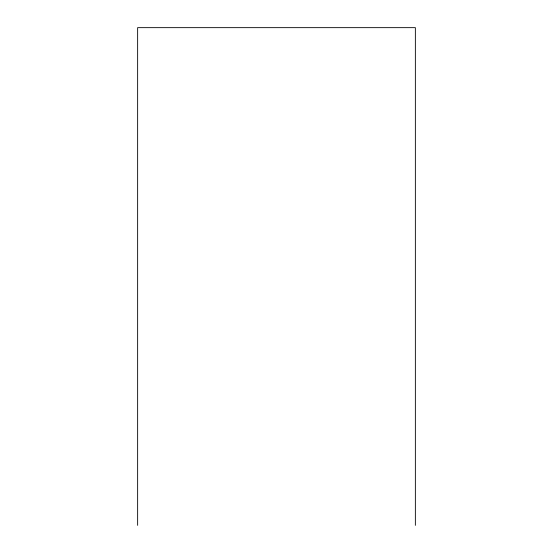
<?xml version="1.0" encoding="UTF-8"?>
<svg xmlns="http://www.w3.org/2000/svg" width="553" height="553" viewBox="0 0 553 553"><rect width="100%" height="100%" fill="white"/><g stroke="black" fill="none" stroke-linecap="round" stroke-linejoin="round"><path stroke-width="0.83" d="M415.365 525.35L415.365 27.65L137.635 27.65L137.635 525.35"/></g></svg>
